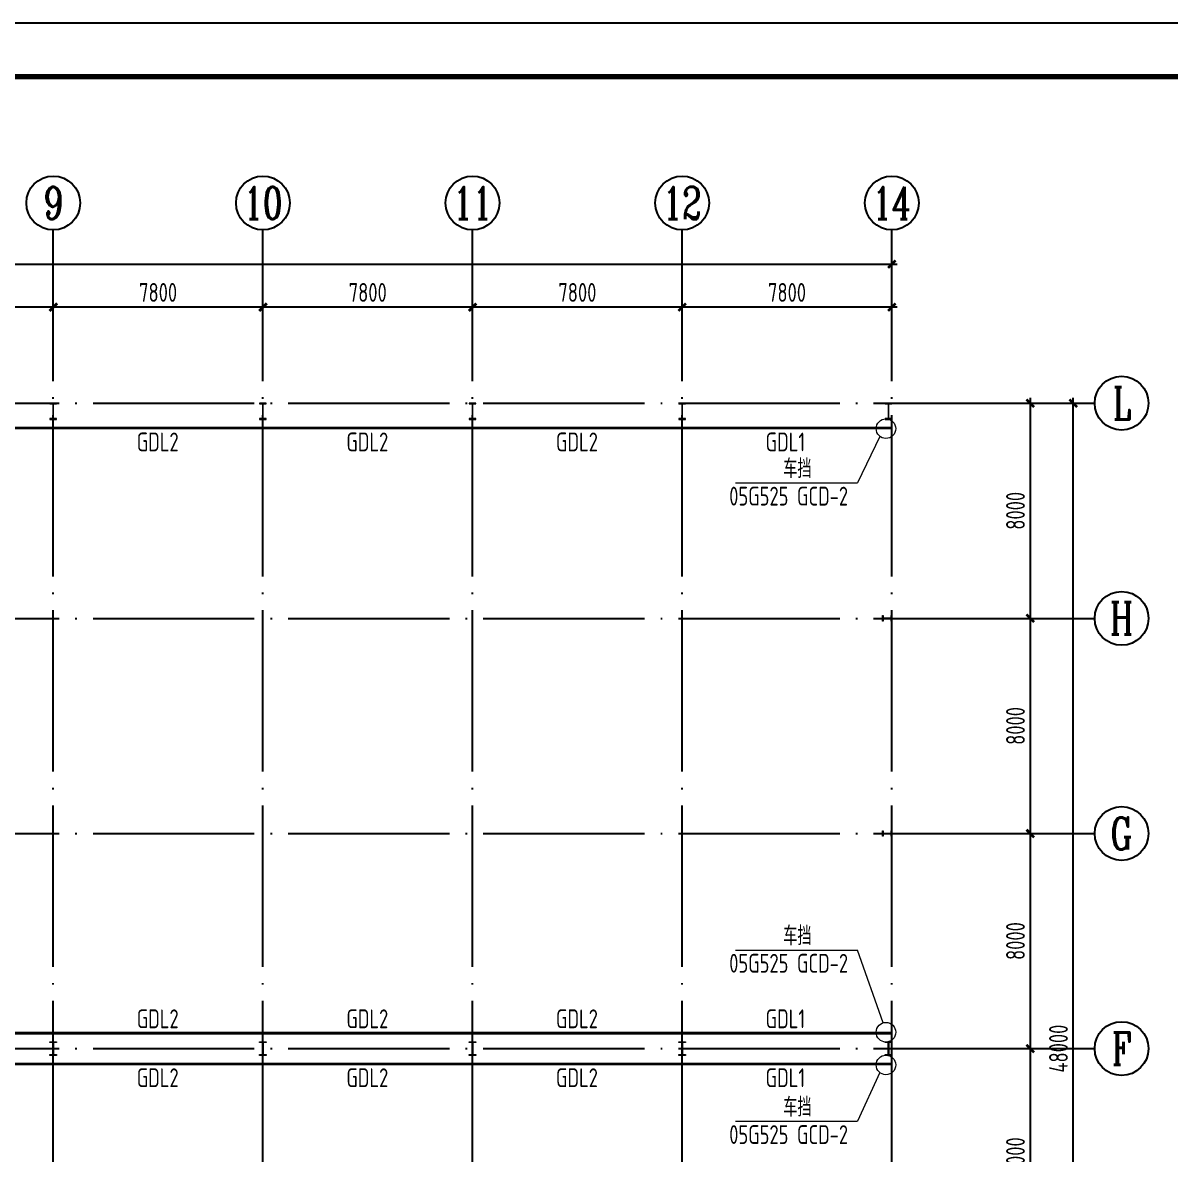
# Model space of a CAD drawing. Extents: x -2746917 to -971774, y -3334247 to -3250358.
# Drawn here: x -1983420 to -1962079, y -3295203 to -3274173 of the extents above; entities that cross this region are included whole.
import ezdxf
from ezdxf.enums import TextEntityAlignment as Align

# ---------------------------------------------------------------- set-up
doc = ezdxf.new("R2010")
doc.units = 0
doc.header["$LTSCALE"] = 1000
doc.header["$MEASUREMENT"] = 0
doc.header["$PDMODE"] = 35
doc.linetypes.add('DOTE', pattern=[2.42, 2, -0.2, 0.02, -0.2])
doc.layers.get('0').update_dxf_attribs({"linetype": 'CONTINUOUS'})
doc.layers.get('Defpoints').update_dxf_attribs({"linetype": 'CONTINUOUS'})
for name, color, linetype in [('AXIS', 253, 'DOTE'), ('COLU', 7, 'CONTINUOUS'), ('DIM', 3, 'CONTINUOUS'), ('NUM', 7, 'CONTINUOUS'), ('PUB_TITLE', 4, 'CONTINUOUS'), ('REIN', 1, 'CONTINUOUS'), ('TEXT', 7, 'CONTINUOUS')]:
    doc.layers.add(name, color=color, linetype=linetype)
doc.layers.add('yichutu', color=7, linetype='CONTINUOUS', true_color=0xffffff, plot=False)
doc.styles.add('TSSD_Axis', font='Complex.shx', dxfattribs={"width": 0.7, "bigfont": 'hztxt.shx'})
doc.styles.add('TSSD_Dimension', font='tssdeng.shx', dxfattribs={"width": 0.75, "bigfont": 'Hztxt.shx'})
doc.styles.add('TSSD_Rein', font='Tssdeng.shx', dxfattribs={"width": 0.75, "bigfont": 'hztxt.shx'})
doc.dimstyles.new('TSSD_200_100', dxfattribs={"dimtxt": 350, "dimasz": 100, "dimexe": 100, "dimexo": 250, "dimgap": 100, "dimtad": 1, "dimdec": 0, "dimlfac": 2, "dimzin": 0, "dimdsep": 46, "dimtxsty": 'TSSD_Dimension', "dimblk": 'ARCHTICK', "dimcen": 0, "dimdle": 100, "dimclrt": 7, "dimadec": 0, "dimazin": 0, "dimtfac": 1, "dimtdec": 0, "dimtix": 1, "dimtmove": 2, "dimatfit": 3, "dimfxl": 1, "dimtolj": 1, "dimtzin": 0, "dimarcsym": 0})

# ---------------------------------------------------------------- blocks, each defined once
blk = doc.blocks.new('ts_axno')
at = {"color": 0, "linetype": 'ByBlock', "lineweight": -2}
blk.add_circle((0, 0), 0.5, dxfattribs=at)
at = {"color": 0, "linetype": 'ByBlock', "lineweight": -2, "style": 'TSSD_Axis', "width": 0.7}
blk.add_attdef('A', text='', height=0.6, dxfattribs=at).set_placement((0, 0), align=Align.MIDDLE_CENTER)
blk = doc.blocks.new('_ArchTick')
at = {"color": 0, "const_width": 0.5}
blk.add_lwpolyline([(-0.71, -0.71), (0.71, 0.71)], dxfattribs=at)
blk = doc.blocks.new('*D1768')
at = {"layer": 'Defpoints', "color": 0, "ltscale": 1.5}
for p in [(-1971155, -3279458), (-1971155, -3280243), (-1967255, -3280243)]:
    blk.add_point(p, dxfattribs=at)
at = {"layer": 'DIM', "color": 0, "lineweight": -2, "ltscale": 1.5}
for p, q in [((-1967155, -3279458), (-1971255, -3279458)), ((-1971155, -3279993), (-1971155, -3279358)), ((-1967255, -3279993), (-1967255, -3279358))]:
    blk.add_line(p, q, dxfattribs=at)
at = {"layer": 'DIM', "color": 0, "lineweight": -2, "ltscale": 1.5, "xscale": 100, "yscale": 100, "zscale": 100, "rotation": 180}
blk.add_blockref('_ArchTick', (-1971155, -3279458), dxfattribs=at)
at = {"layer": 'DIM', "color": 0, "lineweight": -2, "ltscale": 1.5, "xscale": 100, "yscale": 100, "zscale": 100}
blk.add_blockref('_ArchTick', (-1967255, -3279458), dxfattribs=at)
at = {"layer": 'DIM', "color": 7, "ltscale": 1.5, "insert": (-1969205, -3279183), "char_height": 350, "attachment_point": 5, "style": 'TSSD_Dimension'}
blk.add_mtext('\\A1;7800', dxfattribs=at)
blk = doc.blocks.new('*D1769')
at = {"layer": 'Defpoints', "color": 0, "ltscale": 1.5}
for p in [(-1975055, -3279458), (-1975055, -3280243), (-1971155, -3280243)]:
    blk.add_point(p, dxfattribs=at)
at = {"layer": 'DIM', "color": 0, "lineweight": -2, "ltscale": 1.5}
for p, q in [((-1971055, -3279458), (-1975155, -3279458)), ((-1975055, -3279993), (-1975055, -3279358)), ((-1971155, -3279993), (-1971155, -3279358))]:
    blk.add_line(p, q, dxfattribs=at)
at = {"layer": 'DIM', "color": 0, "lineweight": -2, "ltscale": 1.5, "xscale": 100, "yscale": 100, "zscale": 100, "rotation": 180}
blk.add_blockref('_ArchTick', (-1975055, -3279458), dxfattribs=at)
at = {"layer": 'DIM', "color": 0, "lineweight": -2, "ltscale": 1.5, "xscale": 100, "yscale": 100, "zscale": 100}
blk.add_blockref('_ArchTick', (-1971155, -3279458), dxfattribs=at)
at = {"layer": 'DIM', "color": 7, "ltscale": 1.5, "insert": (-1973105, -3279183), "char_height": 350, "attachment_point": 5, "style": 'TSSD_Dimension'}
blk.add_mtext('\\A1;7800', dxfattribs=at)
blk = doc.blocks.new('*D1770')
at = {"layer": 'Defpoints', "color": 0, "ltscale": 1.5}
for p in [(-1978955, -3279458), (-1978955, -3280243), (-1975055, -3280243)]:
    blk.add_point(p, dxfattribs=at)
at = {"layer": 'DIM', "color": 0, "lineweight": -2, "ltscale": 1.5}
for p, q in [((-1974955, -3279458), (-1979055, -3279458)), ((-1978955, -3279993), (-1978955, -3279358)), ((-1975055, -3279993), (-1975055, -3279358))]:
    blk.add_line(p, q, dxfattribs=at)
at = {"layer": 'DIM', "color": 0, "lineweight": -2, "ltscale": 1.5, "xscale": 100, "yscale": 100, "zscale": 100, "rotation": 180}
blk.add_blockref('_ArchTick', (-1978955, -3279458), dxfattribs=at)
at = {"layer": 'DIM', "color": 0, "lineweight": -2, "ltscale": 1.5, "xscale": 100, "yscale": 100, "zscale": 100}
blk.add_blockref('_ArchTick', (-1975055, -3279458), dxfattribs=at)
at = {"layer": 'DIM', "color": 7, "ltscale": 1.5, "insert": (-1977005, -3279183), "char_height": 350, "attachment_point": 5, "style": 'TSSD_Dimension'}
blk.add_mtext('\\A1;7800', dxfattribs=at)
blk = doc.blocks.new('*D1771')
at = {"layer": 'Defpoints', "color": 0, "ltscale": 1.5}
for p in [(-1982855, -3279458), (-1982855, -3280243), (-1978955, -3280243)]:
    blk.add_point(p, dxfattribs=at)
at = {"layer": 'DIM', "color": 0, "lineweight": -2, "ltscale": 1.5}
for p, q in [((-1978855, -3279458), (-1982955, -3279458)), ((-1982855, -3279993), (-1982855, -3279358)), ((-1978955, -3279993), (-1978955, -3279358))]:
    blk.add_line(p, q, dxfattribs=at)
at = {"layer": 'DIM', "color": 0, "lineweight": -2, "ltscale": 1.5, "xscale": 100, "yscale": 100, "zscale": 100, "rotation": 180}
blk.add_blockref('_ArchTick', (-1982855, -3279458), dxfattribs=at)
at = {"layer": 'DIM', "color": 0, "lineweight": -2, "ltscale": 1.5, "xscale": 100, "yscale": 100, "zscale": 100}
blk.add_blockref('_ArchTick', (-1978955, -3279458), dxfattribs=at)
at = {"layer": 'DIM', "color": 7, "ltscale": 1.5, "insert": (-1980905, -3279183), "char_height": 350, "attachment_point": 5, "style": 'TSSD_Dimension'}
blk.add_mtext('\\A1;7800', dxfattribs=at)
blk = doc.blocks.new('*D1772')
at = {"layer": 'Defpoints', "color": 0, "ltscale": 1.5}
for p in [(-1986755, -3279458), (-1986755, -3280243), (-1982855, -3280243)]:
    blk.add_point(p, dxfattribs=at)
at = {"layer": 'DIM', "color": 0, "lineweight": -2, "ltscale": 1.5}
for p, q in [((-1982755, -3279458), (-1986855, -3279458)), ((-1986755, -3279993), (-1986755, -3279358)), ((-1982855, -3279993), (-1982855, -3279358))]:
    blk.add_line(p, q, dxfattribs=at)
at = {"layer": 'DIM', "color": 0, "lineweight": -2, "ltscale": 1.5, "xscale": 100, "yscale": 100, "zscale": 100, "rotation": 180}
blk.add_blockref('_ArchTick', (-1986755, -3279458), dxfattribs=at)
at = {"layer": 'DIM', "color": 0, "lineweight": -2, "ltscale": 1.5, "xscale": 100, "yscale": 100, "zscale": 100}
blk.add_blockref('_ArchTick', (-1982855, -3279458), dxfattribs=at)
at = {"layer": 'DIM', "color": 7, "ltscale": 1.5, "insert": (-1984805, -3279183), "char_height": 350, "attachment_point": 5, "style": 'TSSD_Dimension'}
blk.add_mtext('\\A1;7800', dxfattribs=at)
blk = doc.blocks.new('*D1779')
at = {"layer": 'Defpoints', "color": 0, "ltscale": 1.5}
for p in [(-1967255, -3278658), (-2010155, -3280243), (-1967255, -3280243)]:
    blk.add_point(p, dxfattribs=at)
at = {"layer": 'DIM', "color": 0, "lineweight": -2, "ltscale": 1.5}
for p, q in [((-2010255, -3278658), (-1967155, -3278658)), ((-2010155, -3279993), (-2010155, -3278558)), ((-1967255, -3279993), (-1967255, -3278558))]:
    blk.add_line(p, q, dxfattribs=at)
at = {"layer": 'DIM', "color": 0, "lineweight": -2, "ltscale": 1.5, "xscale": 100, "yscale": 100, "zscale": 100, "rotation": 180}
blk.add_blockref('_ArchTick', (-2010155, -3278658), dxfattribs=at)
at = {"layer": 'DIM', "color": 0, "lineweight": -2, "ltscale": 1.5, "xscale": 100, "yscale": 100, "zscale": 100}
blk.add_blockref('_ArchTick', (-1967255, -3278658), dxfattribs=at)
at = {"layer": 'DIM', "color": 7, "ltscale": 1.5, "insert": (-1988705, -3278383), "char_height": 350, "attachment_point": 5, "style": 'TSSD_Dimension'}
blk.add_mtext('\\A1;85800', dxfattribs=at)
blk = doc.blocks.new('*D1787')
at = {"layer": 'Defpoints', "color": 0, "ltscale": 1.5}
for p in [(-1966255, -3281243), (-1966255, -3285243), (-1964680, -3285243)]:
    blk.add_point(p, dxfattribs=at)
at = {"layer": 'DIM', "color": 0, "lineweight": -2, "ltscale": 1.5}
for p, q in [((-1966005, -3281243), (-1964580, -3281243)), ((-1964680, -3281143), (-1964680, -3285343)), ((-1966005, -3285243), (-1964580, -3285243))]:
    blk.add_line(p, q, dxfattribs=at)
at = {"layer": 'DIM', "color": 0, "lineweight": -2, "ltscale": 1.5, "xscale": 100, "yscale": 100, "zscale": 100}
for p, rotation in [((-1964680, -3281243), 90), ((-1964680, -3285243), 270)]:
    blk.add_blockref('_ArchTick', p, dxfattribs=dict(at, rotation=rotation))
at = {"layer": 'DIM', "color": 7, "ltscale": 1.5, "insert": (-1964955, -3283243), "char_height": 350, "attachment_point": 5, "rotation": 90, "style": 'TSSD_Dimension'}
blk.add_mtext('\\A1;8000', dxfattribs=at)
blk = doc.blocks.new('*D1756')
at = {"layer": 'Defpoints', "color": 0, "ltscale": 1.5}
for p in [(-1966255, -3285243), (-1966255, -3289243), (-1964680, -3289243)]:
    blk.add_point(p, dxfattribs=at)
at = {"layer": 'DIM', "color": 0, "lineweight": -2, "ltscale": 1.5}
for p, q in [((-1966005, -3285243), (-1964580, -3285243)), ((-1964680, -3285143), (-1964680, -3289343)), ((-1966005, -3289243), (-1964580, -3289243))]:
    blk.add_line(p, q, dxfattribs=at)
at = {"layer": 'DIM', "color": 0, "lineweight": -2, "ltscale": 1.5, "xscale": 100, "yscale": 100, "zscale": 100}
for p, rotation in [((-1964680, -3285243), 90), ((-1964680, -3289243), 270)]:
    blk.add_blockref('_ArchTick', p, dxfattribs=dict(at, rotation=rotation))
at = {"layer": 'DIM', "color": 7, "ltscale": 1.5, "insert": (-1964955, -3287243), "char_height": 350, "attachment_point": 5, "rotation": 90, "style": 'TSSD_Dimension'}
blk.add_mtext('\\A1;8000', dxfattribs=at)
blk = doc.blocks.new('*D1757')
at = {"layer": 'Defpoints', "color": 0, "ltscale": 1.5}
for p in [(-1966255, -3289243), (-1966255, -3293243), (-1964680, -3293243)]:
    blk.add_point(p, dxfattribs=at)
at = {"layer": 'DIM', "color": 0, "lineweight": -2, "ltscale": 1.5}
for p, q in [((-1964680, -3289143), (-1964680, -3293343)), ((-1966005, -3289243), (-1964580, -3289243)), ((-1966005, -3293243), (-1964580, -3293243))]:
    blk.add_line(p, q, dxfattribs=at)
at = {"layer": 'DIM', "color": 0, "lineweight": -2, "ltscale": 1.5, "xscale": 100, "yscale": 100, "zscale": 100}
for p, rotation in [((-1964680, -3289243), 90), ((-1964680, -3293243), 270)]:
    blk.add_blockref('_ArchTick', p, dxfattribs=dict(at, rotation=rotation))
at = {"layer": 'DIM', "color": 7, "ltscale": 1.5, "insert": (-1964955, -3291243), "char_height": 350, "attachment_point": 5, "rotation": 90, "style": 'TSSD_Dimension'}
blk.add_mtext('\\A1;8000', dxfattribs=at)
blk = doc.blocks.new('*D1758')
at = {"layer": 'Defpoints', "color": 0, "ltscale": 1.5}
for p in [(-1966255, -3293243), (-1966255, -3297243), (-1964680, -3297243)]:
    blk.add_point(p, dxfattribs=at)
at = {"layer": 'DIM', "color": 0, "lineweight": -2, "ltscale": 1.5}
for p, q in [((-1964680, -3293143), (-1964680, -3297343)), ((-1966005, -3293243), (-1964580, -3293243)), ((-1966005, -3297243), (-1964580, -3297243))]:
    blk.add_line(p, q, dxfattribs=at)
at = {"layer": 'DIM', "color": 0, "lineweight": -2, "ltscale": 1.5, "xscale": 100, "yscale": 100, "zscale": 100}
for p, rotation in [((-1964680, -3293243), 90), ((-1964680, -3297243), 270)]:
    blk.add_blockref('_ArchTick', p, dxfattribs=dict(at, rotation=rotation))
at = {"layer": 'DIM', "color": 7, "ltscale": 1.5, "insert": (-1964955, -3295243), "char_height": 350, "attachment_point": 5, "rotation": 90, "style": 'TSSD_Dimension'}
blk.add_mtext('\\A1;8000', dxfattribs=at)
blk = doc.blocks.new('*D1761')
at = {"layer": 'Defpoints', "color": 0, "ltscale": 1.5}
for p in [(-1966255, -3281243), (-1963880, -3281243), (-1966255, -3305243)]:
    blk.add_point(p, dxfattribs=at)
at = {"layer": 'DIM', "color": 0, "lineweight": -2, "ltscale": 1.5}
for p, q in [((-1966005, -3281243), (-1963780, -3281243)), ((-1963880, -3305343), (-1963880, -3281143)), ((-1966005, -3305243), (-1963780, -3305243))]:
    blk.add_line(p, q, dxfattribs=at)
at = {"layer": 'DIM', "color": 0, "lineweight": -2, "ltscale": 1.5, "xscale": 100, "yscale": 100, "zscale": 100}
for p, rotation in [((-1963880, -3281243), 90), ((-1963880, -3305243), 270)]:
    blk.add_blockref('_ArchTick', p, dxfattribs=dict(at, rotation=rotation))
at = {"layer": 'DIM', "color": 7, "ltscale": 1.5, "insert": (-1964155, -3293243), "char_height": 350, "attachment_point": 5, "rotation": 90, "style": 'TSSD_Dimension'}
blk.add_mtext('\\A1;48000', dxfattribs=at)
blk = doc.blocks.new('yct-743-420-74300-42000-100-2002.0')
at = {"layer": 'yichutu', "color": 7, "true_color": 0xffffff}
blk.add_lwpolyline([(0, 0), (0, 42000), (74300, 42000), (74300, 0)], close=True, dxfattribs=at)
blk = doc.blocks.new('A$C6B365CFD')
at = {"layer": 'PUB_TITLE'}
blk.add_lwpolyline([(-70467, -17093), (-70467, 24907), (3833, 24907), (3833, -17093)], close=True, dxfattribs=at)
at = {"layer": 'PUB_TITLE', "const_width": 100}
blk.add_lwpolyline([(2833, -16093), (2833, 23907), (-69753, 23907), (-69753, -16093), (2833, -16093)], dxfattribs=at)

msp = doc.modelspace()

# ---------------------------------------------------------------- linework, layer by layer
at = {"layer": 'AXIS', "ltscale": 1.5}
for p, q in [((-1982855.47, -3306242.81), (-1982855.47, -3280242.81)), ((-1978955.47, -3306242.81), (-1978955.47, -3280242.81)), ((-1975055.47, -3306242.81), (-1975055.47, -3280242.81)), ((-1971155.47, -3306242.81), (-1971155.47, -3280242.81)), ((-1967255.47, -3306242.81), (-1967255.47, -3280242.81)), ((-2011155.47, -3281242.81), (-1966255.47, -3281242.81)), ((-2011155.47, -3285242.81), (-1966255.47, -3285242.81)), ((-2011155.47, -3289242.81), (-1966255.47, -3289242.81)), ((-2011155.47, -3293242.81), (-1966255.47, -3293242.81))]:
    msp.add_line(p, q, dxfattribs=at)
at = {"layer": 'COLU', "lineweight": 5, "ltscale": 1.5}
for points in [[(-1982917.97, -3281242.81), (-1982917.97, -3281255.81), (-1982792.97, -3281255.81), (-1982792.97, -3281242.81)], [(-1982861.97, -3281255.81), (-1982861.97, -3281529.81), (-1982848.97, -3281529.81), (-1982848.97, -3281255.81)], [(-1979017.97, -3281242.81), (-1979017.97, -3281255.81), (-1978892.97, -3281255.81), (-1978892.97, -3281242.81)], [(-1978961.97, -3281255.81), (-1978961.97, -3281529.81), (-1978948.97, -3281529.81), (-1978948.97, -3281255.81)], [(-1975117.97, -3281242.81), (-1975117.97, -3281255.81), (-1974992.97, -3281255.81), (-1974992.97, -3281242.81)], [(-1975061.97, -3281255.81), (-1975061.97, -3281529.81), (-1975048.97, -3281529.81), (-1975048.97, -3281255.81)], [(-1971217.97, -3281242.81), (-1971217.97, -3281255.81), (-1971092.97, -3281255.81), (-1971092.97, -3281242.81)], [(-1971161.97, -3281255.81), (-1971161.97, -3281529.81), (-1971148.97, -3281529.81), (-1971148.97, -3281255.81)], [(-1967380.47, -3281242.81), (-1967380.47, -3281255.81), (-1967255.47, -3281255.81), (-1967255.47, -3281242.81)], [(-1967324.47, -3281255.81), (-1967324.47, -3281529.81), (-1967311.47, -3281529.81), (-1967311.47, -3281255.81)], [(-1982917.97, -3281529.81), (-1982917.97, -3281542.81), (-1982792.97, -3281542.81), (-1982792.97, -3281529.81)], [(-1979017.97, -3281529.81), (-1979017.97, -3281542.81), (-1978892.97, -3281542.81), (-1978892.97, -3281529.81)], [(-1975117.97, -3281529.81), (-1975117.97, -3281542.81), (-1974992.97, -3281542.81), (-1974992.97, -3281529.81)], [(-1971217.97, -3281529.81), (-1971217.97, -3281542.81), (-1971092.97, -3281542.81), (-1971092.97, -3281529.81)], [(-1967380.47, -3281529.81), (-1967380.47, -3281542.81), (-1967255.47, -3281542.81), (-1967255.47, -3281529.81)], [(-1967430.47, -3285192.81), (-1967417.47, -3285192.81), (-1967417.47, -3285292.81), (-1967430.47, -3285292.81)], [(-1967417.47, -3285236.31), (-1967268.47, -3285236.31), (-1967268.47, -3285249.31), (-1967417.47, -3285249.31)], [(-1967268.47, -3285192.81), (-1967255.47, -3285192.81), (-1967255.47, -3285292.81), (-1967268.47, -3285292.81)], [(-1967430.47, -3289192.81), (-1967417.47, -3289192.81), (-1967417.47, -3289292.81), (-1967430.47, -3289292.81)], [(-1967417.47, -3289236.31), (-1967268.47, -3289236.31), (-1967268.47, -3289249.31), (-1967417.47, -3289249.31)], [(-1967268.47, -3289192.81), (-1967255.47, -3289192.81), (-1967255.47, -3289292.81), (-1967268.47, -3289292.81)], [(-1982917.97, -3293130.81), (-1982917.97, -3293117.81), (-1982792.97, -3293117.81), (-1982792.97, -3293130.81)], [(-1982861.97, -3293354.81), (-1982861.97, -3293130.81), (-1982848.97, -3293130.81), (-1982848.97, -3293354.81)], [(-1979017.97, -3293130.81), (-1979017.97, -3293117.81), (-1978892.97, -3293117.81), (-1978892.97, -3293130.81)], [(-1978961.97, -3293354.81), (-1978961.97, -3293130.81), (-1978948.97, -3293130.81), (-1978948.97, -3293354.81)], [(-1975117.97, -3293130.81), (-1975117.97, -3293117.81), (-1974992.97, -3293117.81), (-1974992.97, -3293130.81)], [(-1975061.97, -3293354.81), (-1975061.97, -3293130.81), (-1975048.97, -3293130.81), (-1975048.97, -3293354.81)], [(-1971217.97, -3293130.81), (-1971217.97, -3293117.81), (-1971092.97, -3293117.81), (-1971092.97, -3293130.81)], [(-1971161.97, -3293354.81), (-1971161.97, -3293130.81), (-1971148.97, -3293130.81), (-1971148.97, -3293354.81)], [(-1967380.47, -3293130.81), (-1967380.47, -3293117.81), (-1967255.47, -3293117.81), (-1967255.47, -3293130.81)], [(-1967324.47, -3293354.81), (-1967324.47, -3293130.81), (-1967311.47, -3293130.81), (-1967311.47, -3293354.81)], [(-1982917.97, -3293367.81), (-1982917.97, -3293354.81), (-1982792.97, -3293354.81), (-1982792.97, -3293367.81)], [(-1979017.97, -3293367.81), (-1979017.97, -3293354.81), (-1978892.97, -3293354.81), (-1978892.97, -3293367.81)], [(-1975117.97, -3293367.81), (-1975117.97, -3293354.81), (-1974992.97, -3293354.81), (-1974992.97, -3293367.81)], [(-1971217.97, -3293367.81), (-1971217.97, -3293354.81), (-1971092.97, -3293354.81), (-1971092.97, -3293367.81)], [(-1967380.47, -3293367.81), (-1967380.47, -3293354.81), (-1967255.47, -3293354.81), (-1967255.47, -3293367.81)]]:
    msp.add_lwpolyline(points, close=True, dxfattribs=at)
at = {"layer": 'NUM', "ltscale": 1.5}
for p, q in [((-1982855.47, -3280242.81), (-1982855.47, -3278020.27)), ((-1978955.47, -3280242.81), (-1978955.47, -3278020.27)), ((-1975055.47, -3280242.81), (-1975055.47, -3278020.27)), ((-1971155.47, -3280242.81), (-1971155.47, -3278020.27)), ((-1967255.47, -3280242.81), (-1967255.47, -3278020.27)), ((-1966255.47, -3281242.81), (-1963480.47, -3281242.81)), ((-1966255.47, -3285242.81), (-1963480.47, -3285242.81)), ((-1966255.47, -3289242.81), (-1963480.47, -3289242.81)), ((-1966255.47, -3293242.81), (-1963480.47, -3293242.81))]:
    msp.add_line(p, q, dxfattribs=at)
at = {"layer": 'REIN', "color": 4, "lineweight": 5, "const_width": 50}
for points in [[(-1967255.47, -3281705.31), (-2010155.47, -3281705.31)], [(-1967255.47, -3292955.31), (-2010155.47, -3292955.31)], [(-1967255.47, -3293530.31), (-2010155.47, -3293530.31)]]:
    msp.add_lwpolyline(points, dxfattribs=at)
at = {"layer": 'TEXT', "lineweight": 5}
for p, q in [((-1967477.05, -3281859.04), (-1967896.3, -3282724.21)), ((-1970163.45, -3282724.21), (-1967896.3, -3282724.21)), ((-1970163.45, -3291409.24), (-1967896.3, -3291409.24)), ((-1967418.43, -3292764.43), (-1967896.3, -3291409.24)), ((-1967477.05, -3293689.04), (-1967896.3, -3294594.39)), ((-1970163.45, -3294594.39), (-1967896.3, -3294594.39))]:
    msp.add_line(p, q, dxfattribs=at)
at = {"layer": 'TEXT', "lineweight": 5, "ltscale": 1.5}
for centre in [(-1967364.77, -3281716.09), (-1967364.77, -3292938.1), (-1967364.77, -3293546.09)]:
    msp.add_circle(centre, 181.77, dxfattribs=at)

# ---------------------------------------------------------------- block references
at = {"ltscale": 1.5}
msp.add_blockref('A$C6B365CFD', (-1950487.18, -3299080.41), dxfattribs=at)
at = {"layer": 'NUM'}
ref = msp.add_blockref('ts_axno', (-1982855.47, -3277520.27), dxfattribs=dict(at, xscale=1000, yscale=1000, zscale=1000))
ref.add_attrib('9', '9', dxfattribs={"height": 600, "style": 'TSSD_Axis', "width": 0.7}).set_placement((-1982855.47, -3277520.27), align=Align.MIDDLE_CENTER)
ref = msp.add_blockref('ts_axno', (-1978955.47, -3277520.27), dxfattribs=dict(at, xscale=1000, yscale=1000, zscale=1000))
ref.add_attrib('10', '10', dxfattribs={"height": 600, "style": 'TSSD_Axis', "width": 0.7}).set_placement((-1978955.47, -3277520.27), align=Align.MIDDLE_CENTER)
ref = msp.add_blockref('ts_axno', (-1975055.47, -3277520.27), dxfattribs=dict(at, xscale=1000, yscale=1000, zscale=1000))
ref.add_attrib('11', '11', dxfattribs={"height": 600, "style": 'TSSD_Axis', "width": 0.7}).set_placement((-1975055.47, -3277520.27), align=Align.MIDDLE_CENTER)
ref = msp.add_blockref('ts_axno', (-1971155.47, -3277520.27), dxfattribs=dict(at, xscale=1000, yscale=1000, zscale=1000))
ref.add_attrib('12', '12', dxfattribs={"height": 600, "style": 'TSSD_Axis', "width": 0.7}).set_placement((-1971155.47, -3277520.27), align=Align.MIDDLE_CENTER)
ref = msp.add_blockref('ts_axno', (-1967255.47, -3277520.27), dxfattribs=dict(at, xscale=1000, yscale=1000, zscale=1000))
ref.add_attrib('14', '14', dxfattribs={"height": 600, "style": 'TSSD_Axis', "width": 0.7}).set_placement((-1967255.47, -3277520.27), align=Align.MIDDLE_CENTER)
ref = msp.add_blockref('ts_axno', (-1962980.47, -3281242.81), dxfattribs=dict(at, xscale=1000, yscale=1000, zscale=1000))
ref.add_attrib('G', 'L', dxfattribs={"height": 600, "style": 'TSSD_Axis', "width": 0.7}).set_placement((-1962980.47, -3281242.81), align=Align.MIDDLE_CENTER)
ref = msp.add_blockref('ts_axno', (-1962980.47, -3285242.81), dxfattribs=dict(at, xscale=1000, yscale=1000, zscale=1000))
ref.add_attrib('F', 'H', dxfattribs={"height": 600, "style": 'TSSD_Axis', "width": 0.7}).set_placement((-1962980.47, -3285242.81), align=Align.MIDDLE_CENTER)
ref = msp.add_blockref('ts_axno', (-1962980.47, -3289242.81), dxfattribs=dict(at, xscale=1000, yscale=1000, zscale=1000))
ref.add_attrib('E', 'G', dxfattribs={"height": 600, "style": 'TSSD_Axis', "width": 0.7}).set_placement((-1962980.47, -3289242.81), align=Align.MIDDLE_CENTER)
ref = msp.add_blockref('ts_axno', (-1962980.47, -3293242.81), dxfattribs=dict(at, xscale=1000, yscale=1000, zscale=1000))
ref.add_attrib('D', 'F', dxfattribs={"height": 600, "style": 'TSSD_Axis', "width": 0.7}).set_placement((-1962980.47, -3293242.81), align=Align.MIDDLE_CENTER)
at = {"layer": 'yichutu'}
msp.add_blockref('yct-743-420-74300-42000-100-2002.0', (-2020953.88, -3316173.05), dxfattribs=at)

# ---------------------------------------------------------------- texts
at = {"layer": 'TEXT', "lineweight": 5, "ltscale": 1.5, "style": 'TSSD_Rein', "width": 0.75}
for s, p in [('GDL2', (-1981302.66, -3282138.26)), ('GDL2', (-1977402.66, -3282138.26)), ('GDL2', (-1973502.66, -3282138.26)), ('GDL1', (-1969602.66, -3282138.26)), ('车挡', (-1969274.97, -3282635.21)), ('05G525 GCD-2', (-1970280.59, -3283145.82)), ('车挡', (-1969274.97, -3291320.24)), ('05G525 GCD-2', (-1970280.59, -3291830.85)), ('GDL2', (-1981302.66, -3292863.28)), ('GDL2', (-1977402.66, -3292863.28)), ('GDL2', (-1973502.66, -3292863.28)), ('GDL1', (-1969602.66, -3292863.28)), ('GDL2', (-1981302.66, -3293958.87)), ('GDL2', (-1977402.66, -3293958.87)), ('GDL2', (-1973502.66, -3293958.87)), ('GDL1', (-1969602.66, -3293958.87)), ('车挡', (-1969274.97, -3294505.39)), ('05G525 GCD-2', (-1970280.59, -3295016))]:
    msp.add_text(s, height=350, dxfattribs=at).set_placement(p)

# ---------------------------------------------------------------- dimensions: what is measured, and where the dimension line sits
at = {"layer": 'DIM', "ltscale": 1.5}
for base, p1, p2, picture, middle in [((-1967255.47, -3278657.92), (-2010155.47, -3280242.81), (-1967255.47, -3280242.81), '*D1779', (-1988705.47, -3278382.92)), ((-1986755.47, -3279457.92), (-1982855.47, -3280242.81), (-1986755.47, -3280242.81), '*D1772', (-1984805.47, -3279182.92)), ((-1982855.47, -3279457.92), (-1978955.47, -3280242.81), (-1982855.47, -3280242.81), '*D1771', (-1980905.47, -3279182.92)), ((-1978955.47, -3279457.92), (-1975055.47, -3280242.81), (-1978955.47, -3280242.81), '*D1770', (-1977005.47, -3279182.92)), ((-1975055.47, -3279457.92), (-1971155.47, -3280242.81), (-1975055.47, -3280242.81), '*D1769', (-1973105.47, -3279182.92)), ((-1971155.47, -3279457.92), (-1967255.47, -3280242.81), (-1971155.47, -3280242.81), '*D1768', (-1969205.47, -3279182.92))]:
    dim = msp.add_linear_dim(base=base, p1=p1, p2=p2, dimstyle='TSSD_200_100', dxfattribs=at)
    dim.commit()
    dim.dimension.update_dxf_attribs({"geometry": picture, "text_midpoint": middle})
for base, p1, p2, picture, middle in [((-1964680.47, -3285242.81), (-1966255.47, -3281242.81), (-1966255.47, -3285242.81), '*D1787', (-1964955.47, -3283242.81)), ((-1963880.47, -3281242.81), (-1966255.47, -3305242.81), (-1966255.47, -3281242.81), '*D1761', (-1964155.47, -3293242.81)), ((-1964680.47, -3289242.81), (-1966255.47, -3285242.81), (-1966255.47, -3289242.81), '*D1756', (-1964955.47, -3287242.81)), ((-1964680.47, -3293242.81), (-1966255.47, -3289242.81), (-1966255.47, -3293242.81), '*D1757', (-1964955.47, -3291242.81)), ((-1964680.47, -3297242.81), (-1966255.47, -3293242.81), (-1966255.47, -3297242.81), '*D1758', (-1964955.47, -3295242.81))]:
    dim = msp.add_linear_dim(base=base, p1=p1, p2=p2, angle=270, dimstyle='TSSD_200_100', dxfattribs=at)
    dim.commit()
    dim.dimension.update_dxf_attribs({"geometry": picture, "text_midpoint": middle})

doc.saveas('drawing.dxf')
